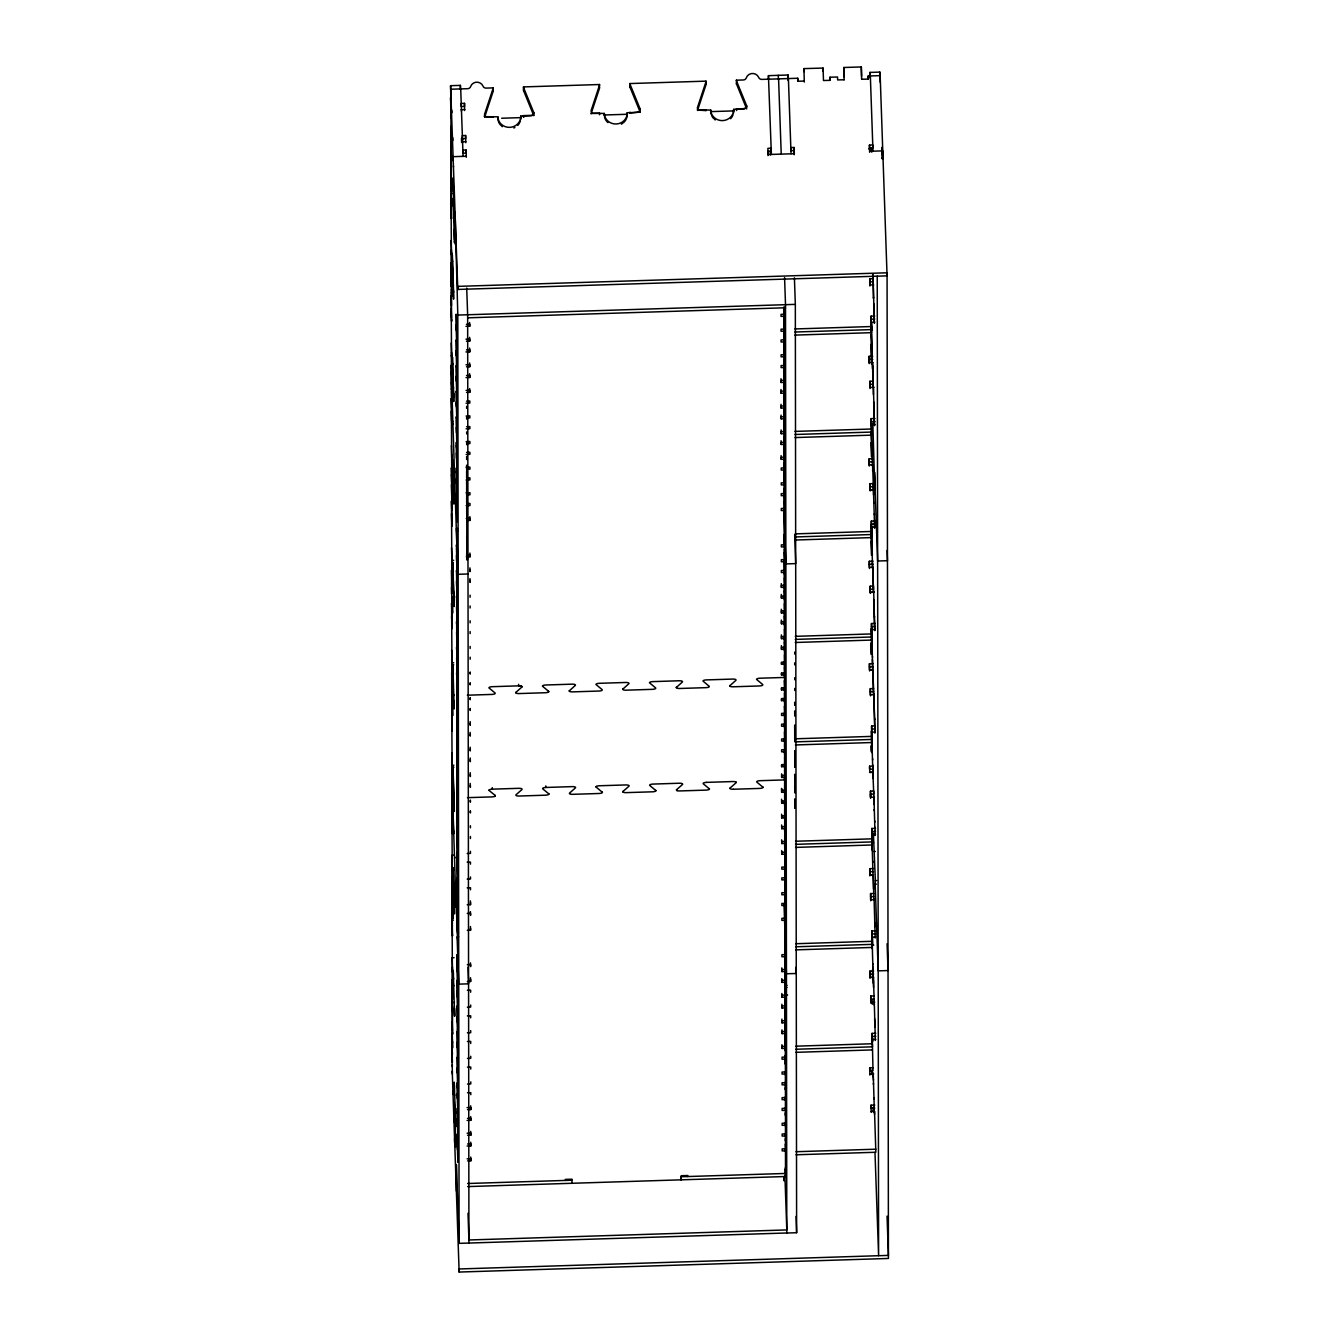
<?xml version="1.0" encoding="UTF-8"?>
<svg xmlns="http://www.w3.org/2000/svg" width="1339" height="1339" viewBox="0 0 1339 1339"><rect width="100%" height="100%" fill="white"/><g stroke="black" fill="none" stroke-linecap="round" stroke-linejoin="round"><path stroke-width="1.5" d="M453.486 832.741L453.151 814.865L456.063 907.29L455.779 890.084L457.419 936.915L458.641 936.882M874.819 489.856L874.501 472.081L877.631 561.008L887.456 560.706L887.104 550.379M873.396 833.209L875.371 880.577L876.593 880.543M452.833 421.283L456.867 546.345L456.549 528.436L457.771 528.537M461.369 109.597L461.369 109.513M453.971 1121.731L453.888 1118.517L453.954 1121.731M872.375 833.193L872.392 842.834L872.024 832.64M873.764 945.133L872.509 945.217L872.526 937.551M591.068 113.832L599.42 88.491A3.281 3.113 -0.1 0 0 599.537 87.587M640.226 112.275L630.117 87.52A3.281 3.113 -0.1 0 1 629.949 86.633L629.949 83.554L705.971 81.143A3.297 3.13 -0.1 0 1 705.871 82.047L697.519 107.388A3.281 3.113 -0.1 0 0 699.092 109.949M515.699 692.581L521.842 687.074A3.281 1.021 -2 0 0 518.695 685.853L492.2 686.689A3.281 1.021 -2 0 0 488.919 687.878L495.079 692.999A3.281 1.021 -2 0 1 491.932 694.422L467.361 695.209M569.226 690.891L575.352 685.384A3.281 1.021 -2 0 0 572.222 684.162L545.709 684.999A3.281 1.021 -2 0 0 542.446 686.187L548.605 691.309A3.264 1.021 -2 0 1 548.689 691.778M622.735 689.2L628.878 683.693A3.281 1.021 -2 0 0 625.748 682.472L599.236 683.308A3.281 1.021 -2 0 0 595.972 684.497L602.132 689.618A3.281 1.021 -2 0 1 598.985 691.041L572.489 691.878A3.281 1.021 -2 0 1 569.36 690.656M676.262 687.51L682.405 681.986A3.281 1.021 -2 0 0 679.275 680.764L652.763 681.618A3.281 1.021 -2 0 0 649.499 682.806L655.658 687.928A3.281 1.021 -2 0 1 652.511 689.334L626.016 690.188A3.281 1.021 -2 0 1 622.886 688.949M729.788 685.802L735.931 680.296A3.281 1.021 -2 0 0 732.801 679.074L706.289 679.911A3.281 1.021 -2 0 0 703.025 681.116L709.185 686.238A3.281 1.021 -2 0 1 706.038 687.643L679.543 688.48A3.281 1.021 -2 0 1 676.396 687.258M655.926 790.613L649.766 785.491A3.264 1.021 -2 0 1 652.896 784.085L679.409 783.231A3.264 1.021 -2 0 1 682.555 784.453L676.546 789.725L677.049 790.613M623.154 792.119A3.264 1.021 -2 0 1 623.02 791.416L629.029 786.144A3.264 1.021 -2 0 0 625.899 784.939L599.387 785.759A3.264 1.021 -2 0 0 596.257 787.181L602.399 792.303M730.073 788.035L736.082 782.763A3.264 1.021 -2 0 0 735.948 782.06M844.089 79.855L843.788 67.502L861.312 66.95L861.613 76.172M450.908 102.551L451.009 105.664L450.574 85.696L460.398 85.378L460.549 89.529M768.452 79.319L768.435 75.67L788.085 75.001L788.219 78.75M870.032 77.896L870.032 72.406L879.857 72.105L880.292 82.499M492.97 91.085L493.07 87.889L486.174 88.106A3.281 3.113 -0.1 0 1 483.011 86.131A6.561 6.226 -0.1 0 0 470.642 86.516A3.281 3.113 -0.1 0 1 467.629 88.692L450.892 89.228L450.892 92.977M533.776 115.639L523.666 90.885A3.281 3.113 -0.1 0 1 523.499 89.998L523.499 86.918L599.521 84.524L599.42 87.721M746.677 108.911L736.567 84.139L736.4 80.189L743.312 79.972A3.281 3.113 -0.1 0 0 746.325 77.796A6.561 6.226 -0.1 0 1 758.677 77.411A3.281 3.113 -0.1 0 0 761.841 79.386L768.753 79.185M768.753 79.202L797.709 78.248L797.81 81.244L804.354 81.06M803.969 71.67L803.952 68.607L823.083 68.071L823.468 80.524L830.029 80.34L829.929 77.227L837.528 76.993L837.628 79.938L844.173 79.754M861.713 79.286L868.258 79.085L868.157 76.022L880.175 75.637L887.071 275.867L457.771 289.442L450.574 85.696M464.499 103.337L461.219 103.438L461.235 106.517L464.499 106.4L464.499 103.337L464.65 110.551M464.717 109.564L461.436 109.664L461.436 111.204M493.12 116.577A3.314 3.147 -0.1 0 1 493.07 117.246L486.208 116.794A3.281 3.113 -0.1 0 1 484.3 116.275M523.549 117.146L523.532 115.606L533.809 115.288M591.353 113.464L599.571 113.212L599.571 114.752M629.983 113.012L640.26 111.924L640.226 109.195L630.117 84.441A3.281 3.113 -0.1 0 1 629.949 83.554M697.803 110.099L706.021 110.601M736.601 110.534L736.433 108.877L743.346 108.66A3.281 3.113 -0.1 0 0 746.359 106.484M493.07 87.889A3.281 3.113 -0.1 0 1 492.97 88.776L484.618 114.116A3.281 3.113 -0.1 0 0 486.191 116.677L497.84 116.828A11.482 10.896 -0.1 0 0 509.69 127.356A11.482 10.896 -0.1 0 0 520.771 116.091L530.612 115.79A3.281 3.113 -0.1 0 0 533.776 112.576L523.666 87.805A3.281 3.113 -0.1 0 1 523.499 86.918M599.521 84.524A3.281 3.113 -0.1 0 1 599.42 85.411L591.068 110.752A3.281 3.113 -0.1 0 0 592.641 113.313L604.291 113.447A11.482 10.896 -0.1 0 0 616.141 123.991A11.482 10.896 -0.1 0 0 627.221 112.727L637.046 112.409A3.281 3.113 -0.1 0 0 640.226 109.195M699.092 109.949L710.724 110.083A11.482 10.896 -0.1 0 0 722.575 120.61A11.482 10.896 -0.1 0 0 733.672 109.363L743.496 109.045A3.281 3.113 -0.1 0 0 746.677 105.831L736.567 81.076A3.297 3.13 -0.1 0 1 736.4 80.189M501.656 118.234L520.771 117.631L520.771 116.091M604.291 113.447L604.291 114.987L627.221 114.267L627.221 112.727M710.591 111.622L733.672 110.903L733.672 109.363M465.771 142.721L465.621 135.507L462.34 135.607L462.424 140.344L462.357 138.67M461.888 138.687L465.637 138.57L465.621 135.507M462.558 141.834L465.838 141.733M466.139 150.035L462.859 150.135L462.859 153.198L466.139 153.098L466.139 150.035L466.29 157.249M466.357 156.261L453.235 156.663L453.252 160.764M794.111 147.474L790.83 147.591L790.83 150.654L794.111 150.554L794.111 147.474L794.328 153.7L768.117 154.537L767.9 148.311L771.164 148.211L771.18 151.274L767.9 151.391L768.034 155.542M869.48 145.047L872.76 144.947L872.76 148.026L869.48 148.127L869.48 145.047L869.63 152.278M868.643 148.847L872.392 148.729M869.697 151.274L882.803 150.872L882.953 159.107M873.714 284.906L869.764 284.939L869.747 278.797L873.028 278.696L873.045 284.839L872.677 274.462M869.764 281.876L873.028 281.776L872.877 274.545M786.796 1232.985L459.11 1243.362L457.804 315.067L795.333 304.371L794.412 277.792M467.646 317.828L785.524 307.769M466.441 324.289L469.721 324.189L469.721 326.231L465.972 326.348M784.303 308.054L784.303 314.23L781.039 314.33L781.039 316.372L784.788 316.255M872.091 356.174L871.053 316.155L874.802 316.037M871.053 319.234L874.802 319.1M871.07 322.297L874.802 322.18M465.989 339.152L469.738 339.035L469.738 341.094L466.457 341.194M784.805 329.059L781.055 329.193L781.055 331.235L784.336 331.135L784.353 339.838L781.072 339.939L781.072 341.997L784.821 341.88M794.847 328.959L871.421 326.532L871.421 332.675L794.847 335.101M794.847 332.022L871.421 329.612M466.474 349.897L469.755 349.797L469.755 351.839L466.005 351.956M466.022 364.777L469.771 364.66L469.771 366.702L466.491 366.802M784.838 354.684L781.089 354.802L781.089 356.844L784.369 356.743L784.386 365.463L781.106 365.564L781.106 367.606L784.855 367.489M872.777 362.384L869.028 362.501L869.028 356.358L872.777 356.241M872.777 359.304L869.028 359.438L869.178 363.589M466.508 375.523L469.788 375.405L469.788 377.464L466.039 377.581M466.056 390.385L469.805 390.268L469.805 392.31L466.524 392.427M784.872 380.293L781.122 380.41L781.122 382.469L784.403 382.368L784.085 373.029L784.085 381.732M873.865 387.373L869.898 387.406L869.898 381.264L873.179 381.163L872.526 362.484L872.526 368.627M873.179 384.226L869.898 384.326L870.049 388.477M466.541 401.131L469.822 401.031L469.822 403.072L466.072 403.19M781.005 389.482L781.139 393.231L784.888 393.114M466.089 416.011L469.838 415.877L469.838 417.935L466.575 418.036M784.905 405.918L781.156 406.035L781.156 408.077L784.436 407.977L784.118 398.637L784.018 408.328M466.575 426.739L469.855 426.639L469.855 428.698L466.123 428.815M781.055 415.107L781.173 418.839L784.922 418.722M874.953 424.647L871.204 424.764L871.204 418.622L874.936 418.504M874.953 421.567L871.204 421.685L872.459 465.888M466.139 441.619L469.872 441.502L469.889 443.544L466.608 443.644M784.939 431.526L781.189 431.643L781.206 433.702L784.47 433.585L784.487 442.305L781.206 442.406L781.206 444.448L784.955 444.33M794.981 431.409L871.555 428.999L871.204 418.622M794.981 434.489L871.572 432.062M794.998 437.568L871.572 435.142L871.555 428.999M466.608 452.364L469.889 452.264L469.889 454.306L466.156 454.423M466.173 467.227L469.905 467.11L469.922 469.169L466.642 469.269M784.972 457.151L781.24 457.269L781.24 459.31L784.503 459.21L784.52 467.914L781.24 468.014L781.256 470.073L784.989 469.956M872.928 464.851L869.178 464.968L869.162 458.825L872.911 458.691M872.911 461.771L869.178 461.888L869.312 466.039M466.19 480.048L469.939 479.914L469.922 477.872L466.658 477.973L466.642 471.01M466.206 492.852L469.956 492.735L469.956 494.777L466.675 494.878M785.005 482.76L781.273 482.877L781.273 484.919L784.554 484.818L784.554 493.539L781.29 493.639L781.29 495.681L785.022 495.564M870.032 483.714L873.313 483.613L873.329 489.773L870.049 489.873L870.032 483.714L870.25 489.94L873.999 489.823M873.313 486.693L870.049 486.793L870.183 490.944M466.223 505.657L469.972 505.539L469.972 503.481L466.692 503.598L466.658 482.073M466.24 518.461L469.989 518.344L469.989 520.402L466.708 520.503M785.056 508.368L781.307 508.485L781.307 510.544L784.587 510.444L784.637 544.755L781.357 544.873L781.357 546.915L785.106 546.797M456.566 528.52L456.649 530.629L457.871 530.629M875.103 527.097L871.354 527.231L871.338 521.072L875.087 520.955M875.087 524.034L871.338 524.152L872.593 568.355L872.375 562.129M795.132 533.876L871.706 531.449L871.338 521.072M795.132 536.956L871.706 534.529M795.132 540.019L871.706 537.592L871.706 531.449M466.29 556.89L470.039 556.773L470.039 554.714L466.759 554.815L466.809 519.515M453.603 560.305L451.963 560.355L451.963 562.413L451.528 547.902M785.123 559.602L781.373 559.719L781.373 561.777L784.654 561.677L784.671 570.381L781.39 570.481L781.39 572.54L785.139 572.406M467.997 573.979L458.172 574.297L456.649 530.629M873.061 567.301L869.312 567.435L869.312 561.275L873.061 561.158M869.312 564.355L873.061 564.238M785.156 585.227L781.407 585.344L781.407 587.386L784.687 587.285L784.704 595.989L781.424 596.089L781.424 598.148L785.173 598.031M870.183 586.181L873.463 586.08L873.463 592.223L870.183 592.323L870.183 586.181L870.333 593.411M870.183 589.26L873.463 589.16L872.81 567.401L873.463 592.223M870.4 592.407L874.149 592.29M785.19 610.835L781.44 610.952L781.44 613.011L784.721 612.894L784.738 621.614L781.457 621.714L781.457 623.756L785.206 623.639M875.237 629.564L871.488 629.681L871.488 623.539L875.237 623.422M871.488 626.619L875.237 626.485M785.223 636.443L781.474 636.577L781.491 638.619L784.754 638.519L784.771 647.222L781.491 647.323L781.491 649.382L785.24 649.264M795.266 636.343L871.84 633.916L871.856 640.059L795.282 642.486M795.266 639.406L871.856 636.979M453.737 662.772L452.097 662.822L452.097 664.864L453.737 664.813M785.257 662.069L781.524 662.186L781.524 664.228L784.788 664.127L784.805 672.848L781.524 672.948L781.541 674.99L785.273 674.873M873.212 669.768L869.463 669.885L869.446 663.742L873.195 663.625M869.463 666.822L873.195 666.688M869.664 669.969L872.944 669.868L873.614 694.69L872.944 672.931M784.403 677.45L759.816 678.22A3.281 1.021 -2 0 0 756.552 679.409L762.711 684.53A3.281 1.021 -2 0 1 759.564 685.953L733.069 686.79A3.281 1.021 -2 0 1 729.922 685.568M785.29 687.677L781.541 687.794L781.541 689.853L784.821 689.752L784.503 680.413L784.403 690.104M874.283 694.757L870.333 694.79L870.317 688.648L873.597 688.547M453.787 702.038L452.164 702.105L452.164 704.147L453.804 704.096M870.333 691.711L873.597 691.61M781.507 699.058L781.558 700.615L785.307 700.498M785.323 713.302L781.574 713.419L781.574 715.461L784.855 715.361L784.537 706.021L784.436 715.712M785.34 726.106L781.591 726.223L781.591 724.181L784.872 724.064L784.855 715.361M875.388 732.031L871.639 732.148L871.622 726.006L875.371 725.872M871.639 729.069L875.371 728.952M785.357 738.91L781.608 739.028L781.625 741.086L784.888 740.969L784.57 731.646L784.47 741.337M795.416 738.793L871.99 736.383L871.99 742.526L795.416 744.953M795.416 741.873L871.99 739.446L871.622 726.006M785.374 751.715L781.625 751.832L781.625 749.79L784.905 749.689L784.888 740.969M453.888 767.28L452.247 767.331L452.247 765.289L453.888 765.222M785.39 764.536L781.641 764.653L781.658 766.695L784.922 766.594L784.939 775.298L781.658 775.398L781.675 777.457L785.407 777.34M873.346 769.155L869.597 769.272L869.597 766.209L873.346 766.075M869.597 772.352L873.346 772.235M489.12 790.094A3.281 1.021 -2 0 1 492.35 789.156L518.829 788.32A3.264 1.021 -2 0 1 521.959 789.541L515.967 794.814A3.281 1.021 -2 0 0 519.114 796.036L545.609 795.182A3.281 1.021 -2 0 0 548.739 793.776L548.873 793.994M548.739 793.776L542.73 788.872A3.264 1.021 -2 0 1 545.827 787.466L572.356 786.612A3.264 1.021 -2 0 1 575.485 787.834L569.493 793.123A3.281 1.021 -2 0 0 572.64 794.328L599.136 793.491A3.281 1.021 -2 0 0 602.265 792.069M706.44 782.378L732.935 781.541A3.281 1.021 -2 0 1 736.149 782.277M784.554 779.901L759.966 780.687A3.264 1.021 -2 0 0 756.836 782.11L762.979 787.232A3.281 1.021 -2 0 1 759.715 788.42L733.203 789.257M467.495 797.659L492.083 796.889A3.281 1.021 -2 0 0 495.212 795.466L495.346 795.701M785.457 802.948L781.708 803.065L781.708 801.023L784.989 800.923L784.972 792.203L781.691 792.303L781.691 790.261L785.441 790.144M874.434 797.207L870.467 797.257L870.467 791.098L873.748 790.998L873.748 797.157M785.474 815.752L781.725 815.869L781.725 817.928L785.005 817.828L785.022 826.531L781.742 826.632L781.742 828.69L785.491 828.573M453.971 833.544L452.331 833.594L452.331 831.536L453.971 831.486M875.522 834.482L871.773 834.615L871.773 828.456L875.522 828.339M875.522 831.419L871.773 831.536L873.028 875.739M785.508 841.377L781.758 841.495L781.775 843.537L785.039 843.436L785.056 852.14L781.775 852.257L781.775 854.299L785.524 854.182M795.55 841.26L872.124 838.833L871.773 828.456M467.177 853.495L470.458 853.395L470.441 851.336M453.921 855.236L451.946 855.286L452.381 869.798L454.021 869.747M795.55 844.34L872.141 841.913M872.392 842.7L873.614 842.666M454.674 857.546L455.913 857.512M795.567 847.403L872.141 844.976L872.124 838.833M467.194 862.199L470.458 862.098L470.458 864.157M874.066 851.504L875.304 851.47M454.021 867.689L452.381 867.739L452.381 869.798M785.541 866.986L781.809 867.103L781.809 869.162L785.089 869.061L785.089 877.765L781.809 877.865L781.825 879.907L785.558 879.79M467.211 879.12L470.491 879.003L470.491 876.961M873.497 874.685L869.747 874.819L869.731 868.66L873.48 868.542M869.747 871.739L873.48 871.622M467.227 887.824L470.491 887.724L470.508 889.766M869.948 874.886L873.229 874.785L873.898 899.607M454.055 894.67L452.431 894.72L452.431 896.779L454.072 896.728M875.371 880.577L875.17 884.175L876.409 884.142M785.575 892.611L781.842 892.728L781.842 894.77L785.123 894.67L785.123 903.373L781.859 903.474L781.859 905.532L785.608 905.415M467.244 904.729L470.525 904.628L470.525 902.57M874.568 899.674L870.618 899.708L870.601 893.565L873.882 893.464M870.618 896.645L873.882 896.544M467.261 913.432L470.541 913.332L470.541 915.391L470.407 911.641M785.625 918.219L781.876 918.336L781.876 920.395L785.156 920.278L785.206 954.607L781.926 954.707L781.926 956.766L785.675 956.649M467.278 930.337L470.558 930.237L470.558 928.195M457.302 932.781L458.524 932.731M875.673 936.949L871.923 937.066L871.907 930.923L875.656 930.806M871.923 934.003L875.656 933.869M795.701 943.727L872.275 941.3L872.275 947.443L795.701 949.87M454.055 957.686L452.097 957.753L452.532 972.248L452.532 970.206M795.701 946.79L872.275 944.363M467.328 964.666L470.608 964.565L470.608 966.607L470.474 962.875M785.692 969.453L781.943 969.57L781.943 971.612L785.223 971.511L785.24 980.232L781.959 980.332L781.959 982.374L785.708 982.257M467.344 981.571L470.625 981.47L470.625 979.428M873.631 977.152L869.881 977.269L869.881 971.126L873.631 971.009M869.881 974.206L873.631 974.072M467.361 990.291L470.642 990.174L470.642 992.232M786.981 985.37L785.34 985.42L785.34 987.479L786.981 987.429M787.6 995.011L781.976 995.178L781.976 997.237L785.257 997.137L785.273 1005.84L781.993 1005.94L781.993 1007.999L785.742 1007.865M467.395 1007.196L470.659 1007.079L470.659 1005.037M874.718 1002.141L870.752 1002.175L870.752 996.032L874.032 995.931L873.379 977.252L873.379 983.395M870.752 999.095L874.032 998.994M467.395 1015.899L470.675 1015.799L470.675 1017.841M785.759 1020.686L782.009 1020.803L782.009 1022.845L785.29 1022.745L785.307 1031.448L782.026 1031.566L782.026 1033.608L785.775 1033.49M467.428 1032.804L470.692 1032.704L470.692 1030.645M467.428 1041.508L470.709 1041.407L470.709 1043.466M875.806 1039.415L872.057 1039.533L872.057 1033.39L875.806 1033.256M872.057 1036.453L875.806 1036.336M785.792 1046.295L782.043 1046.412L782.06 1048.47L785.323 1048.353L785.005 1039.014L784.905 1048.755M795.835 1046.177L872.409 1043.751L872.995 1070.815L869.731 1070.915L869.714 1067.836L872.995 1067.735M467.462 1058.413L470.742 1058.312L470.725 1056.27M795.835 1049.257L872.425 1046.83L872.057 1033.39M795.851 1052.337L872.425 1049.91M467.478 1067.133L470.742 1067.032L470.742 1069.074M785.809 1059.099L782.076 1059.216L782.06 1057.174L785.34 1057.074L785.323 1048.353M785.826 1071.92L782.093 1072.037L782.093 1074.079L785.374 1073.978L785.374 1082.682L782.093 1082.782L782.11 1084.841L785.842 1084.724M467.495 1084.038L470.776 1083.937L470.776 1081.879M869.932 1074.062L873.681 1073.945M467.512 1092.741L470.776 1092.641L470.792 1094.683M467.06 1107.621L470.809 1107.504L470.809 1109.546L467.529 1109.646M785.859 1097.528L782.127 1097.645L782.127 1099.687L785.407 1099.587L785.407 1108.307L782.143 1108.407L782.143 1110.449L785.893 1110.332M874.769 1108.156L871.019 1108.274L871.019 1105.194L874.769 1105.077M467.545 1118.366L470.826 1118.249L470.826 1120.308L467.077 1120.425M871.237 1111.42L874.518 1111.32L875.84 1152.26L795.969 1154.787M467.093 1133.229L470.843 1133.112L470.843 1135.154L467.562 1135.271M785.909 1123.136L782.16 1123.254L782.16 1125.312L785.441 1125.212L785.457 1133.915L782.177 1134.016L782.177 1136.075L785.926 1135.957M467.579 1143.975L470.859 1143.874L470.859 1145.916L467.11 1146.033M467.127 1158.854L470.876 1158.72L470.876 1160.779L467.596 1160.88M785.943 1148.762L782.194 1148.879L782.194 1150.921L785.474 1150.82L785.508 1176.529L467.629 1186.588M795.969 1151.724L875.84 1149.197M467.629 1183.509L571.954 1180.211M795.333 304.371L796.621 1232.717L786.796 1233.035L785.508 304.689M452.364 1074.263L452.247 1071.15L459.143 1272.05L888.426 1258.459L887.071 272.788L457.771 286.379L457.771 289.442M709.452 788.922L703.293 783.8A3.264 1.021 -2 0 1 706.423 782.378M495.229 795.466L489.204 790.579A3.264 1.021 -2 0 1 489.338 789.859M457.419 936.915L457.185 939.292M453.469 832.657L451.862 786.981M874.802 489.907L872.827 423.358M872.509 945.217L872.241 937.099M453.436 832.055L453.402 831.067M871.036 334.733L871.722 364.392M871.019 433.167L871.856 455.444M871.003 531.6L871.923 554.982M871.94 654.202L871.07 628.979M871.923 752.635L871.22 731.429M881.765 148.428L882.116 158.805L881.983 157.717M870.35 75.955L872.978 151.173M870.032 72.406L870.166 76.557M872.074 151.859L871.923 147.708L871.923 151.123M873.697 303.518L874.35 323.218L873.246 283.901L873.48 298.312L873.48 297.291M869.747 278.797L869.898 286.027M871.053 316.155L872.308 363.421L872.091 357.195M872.526 365.547L873.179 387.306L873.179 381.163M873.681 401.867L874.484 425.685L873.379 386.352L873.396 394.603M869.028 356.358L869.245 362.584M869.898 381.264L870.116 387.49M887.088 943.71L888.025 970.541L878.2 970.859L875.17 884.175M869.162 458.825L869.379 465.051M873.681 591.286L874.769 630.602L873.681 599.47M871.17 526.696L872.158 555.032M869.312 561.275L869.463 568.506M871.488 623.539L872.743 670.806L872.526 664.579M871.321 629.163L872.174 653.449M872.375 659.508L872.526 663.558M869.446 663.742L869.597 670.973M870.317 688.648L870.467 695.862M871.672 731.546L872.66 766.025M872.66 767.046L873.748 794.077L870.467 794.178L870.618 798.329M874.836 828.272L873.965 796.203L873.965 804.404M871.287 745.639L871.287 751.129M887.054 1216.13L888.426 1255.396L459.143 1268.97L459.143 1272.05M869.597 766.209L869.814 772.436L873.095 772.318L873.095 778.478M870.467 791.098L870.685 797.324M874.099 898.703L875.204 937.986M871.89 842.181L872.174 850.265M873.53 889.23L873.229 874.785M874.685 922.437L874.836 926.588M869.731 868.66L869.881 875.89M870.601 893.565L870.752 900.796M871.907 930.923L873.162 978.19L872.944 971.963M871.89 940.597L872.174 948.681M872.81 966.892L872.944 970.942M873.379 980.315L873.53 987.546M874.618 1018.678L874.836 1024.904M869.881 971.126L870.032 978.34M870.752 996.032L870.902 1003.246M871.957 1037.842L872.024 1042.897M872.141 1070.731L872.275 1074.782M873.413 1107.253L873.547 1111.32M874.986 1152.41L878.602 1255.697L877.229 276.169M872.007 1069.744L872.158 1074.163M873.329 1107.604L873.48 1112.358M869.714 1067.836L869.865 1075.066M871.019 1105.194L871.17 1112.424M794.111 150.554L794.261 154.705M788.403 78.532L791.031 153.767M778.578 78.85L781.223 154.119M794.68 534.713L795.701 563.602L785.859 563.92L783.985 510.259M778.26 75.319L778.411 79.101M784.57 277.608L785.508 304.689M784.051 306.748L784.303 314.23M784.001 307.719L784.42 321.444L784.42 319.385M783.951 318.582L784.436 332.189L784.42 330.147M784.353 339.838L784.001 321.795M783.968 331.386L784.453 347.052L784.453 345.01M783.985 344.19L784.47 357.814L784.47 355.756M783.951 367.857L784.503 383.423L784.503 381.381M783.968 380.661L784.52 398.286L784.52 396.227M783.985 391.423L784.537 409.048L784.537 406.989M794.663 702.239L794.78 705.352L794.78 703.31M784.018 406.286L784.554 423.894L784.554 421.852M794.68 710.959L794.797 716.114M784.018 417.048L784.135 420.161L784.118 411.441M784.035 419.09L784.57 434.656L784.453 420.781M794.68 725.035L794.814 730.977L794.814 728.918M784.051 431.894L784.587 449.519L784.587 447.46M794.713 736.567L794.83 741.722L794.83 739.68M784.068 442.657L784.169 445.77L784.152 437.066M784.068 444.699L784.604 460.265L784.487 446.406M794.713 750.643L794.847 756.585L794.847 754.543M784.085 457.52L784.621 475.127L784.621 473.085M794.747 762.176L794.864 767.347L794.864 765.289M781.005 378.736L781.122 382.469M784.102 468.265L784.202 471.378L784.185 462.675M784.102 470.324L784.637 485.89L784.52 472.014M794.68 774.31L794.881 782.194L794.881 780.152M784.118 483.128L784.671 500.736L784.654 498.694M794.68 786.11L794.897 792.956L794.897 790.914M781.039 404.345L781.156 408.077M784.135 493.89L784.236 497.003L784.236 488.3M784.135 495.932L784.671 511.498L784.554 497.623M794.697 798.914L794.914 807.819L794.914 805.76M781.072 429.953L781.206 433.702M768.435 75.67L771.381 154.437M781.089 440.715L781.206 444.448M784.185 534.361L784.637 557.576M770.293 150.822L770.444 154.939M781.106 455.578L781.24 459.31M784.269 549.107L784.754 562.731L784.754 560.69M784.219 559.97L784.671 583.185M784.236 570.732L784.788 588.34L784.788 586.298M784.369 586.649L784.704 595.989M784.252 585.595L784.805 603.203L784.805 601.161M784.269 596.357L784.821 613.965L784.821 611.906M784.403 612.274L784.738 621.614M784.303 611.203L784.838 628.828L784.838 626.769M784.303 621.966L784.855 639.573L784.855 637.531M784.453 637.883L784.771 647.222M796.052 967.26L796.27 973.486L786.428 973.771L783.985 903.591M784.336 636.828L784.872 654.436L784.872 652.394M784.353 647.574L784.888 665.198L784.888 663.14M784.487 663.508L784.805 672.848M784.369 662.437L784.905 680.045L784.905 678.003M781.29 583.653L781.407 587.386M784.386 673.199L784.922 690.807L784.922 688.765M781.29 594.416L781.424 598.148M784.403 688.045L784.955 705.67L784.939 703.611M781.323 609.262L781.44 613.011M784.42 698.807L784.972 716.432L784.955 714.373M781.34 620.024L781.457 623.756M784.436 713.67L784.989 731.278L784.989 729.236M781.357 634.887L781.491 638.619M784.453 724.432L785.005 742.04L784.989 739.998M781.373 645.649L781.491 649.382M784.47 739.279L785.022 756.903L785.022 754.845M781.457 662.671L781.524 664.228M784.487 750.041L784.604 753.154L784.587 744.451M781.474 673.433L781.541 674.99M784.487 752.083L785.039 767.649L784.905 753.79M784.503 764.904L785.056 782.512L785.056 780.47M781.491 688.296L781.541 689.853M784.52 775.649L784.637 778.762L784.621 770.059M784.52 777.708L785.072 793.274L784.955 779.398M784.537 790.512L785.089 808.12L785.089 806.078M784.554 801.274L784.671 804.388L784.654 795.684M784.57 803.316L785.106 818.882L784.989 805.007M784.587 816.137L785.123 833.745L785.123 831.686M784.604 826.883L784.704 829.996L784.687 821.292M784.604 828.941L785.139 844.507L785.022 830.632M784.621 841.746L785.072 864.961M781.591 765.138L781.658 766.695M784.637 852.508L785.173 870.116L785.173 868.074M781.608 773.842L781.658 775.398M781.608 775.9L781.675 777.457M784.654 867.354L785.106 890.569M781.641 788.704L781.691 790.261M781.558 788.42L781.691 792.303M784.671 878.116L785.206 895.724L785.206 893.682M781.574 799.182L781.708 803.065M784.687 892.979L785.139 916.177M796.052 1216.364L796.621 1232.717M781.608 814.196L781.725 817.928M784.704 903.741L785.257 921.349L785.24 919.29M781.625 824.941L781.742 828.69M781.641 839.804L781.775 843.537M781.658 850.566L781.775 854.299M784.872 945.267L785.206 954.607M784.754 944.246L785.307 961.854L785.307 959.812M784.771 955.008L785.323 972.616L785.323 970.574M784.905 970.892L785.24 980.232M784.788 969.871L785.34 987.479M784.805 980.617L785.357 998.241L785.357 996.183M784.939 996.501L785.273 1005.84M784.905 997.421L785.374 1013.087L785.374 1011.045M784.838 1006.242L785.39 1023.85L785.39 1021.808M784.872 1021.088L785.407 1038.713L785.407 1036.654M784.888 1031.85L784.989 1034.963L784.972 1026.26M784.955 1035.85L785.424 1049.458L785.424 1047.416M784.905 1046.713L785.039 1050.596M785.24 1056.438L785.441 1064.321L785.441 1062.279M781.809 967.879L781.943 971.612M784.922 1057.475L785.022 1060.588L785.022 1055.35M781.825 978.642L781.959 982.374M785.273 1082.046L785.491 1089.946L785.474 1087.887M781.859 993.505L781.976 997.237M781.859 1004.25L781.993 1007.999M785.357 1096.808L785.508 1100.691L785.374 1086.833M785.307 1107.671L785.524 1115.554L785.524 1113.512M781.892 1019.113L782.009 1022.845M785.407 1122.417L785.541 1126.317L785.407 1112.441M781.909 1029.875L782.026 1033.608M785.357 1133.279L785.558 1141.163L785.558 1139.121M781.926 1044.721L782.06 1048.47M785.307 1144.142L785.575 1151.925L785.441 1138.05M785.307 1167.842L785.508 1173.449L681.183 1176.747L681.183 1179.826L681.183 1175.726L687.744 1175.525L687.744 1176.546M785.357 1169.298L785.508 1176.529M784.905 1175.742L786.796 1229.922L468.935 1239.981L467.997 1213.301M783.968 1176.83L784.118 1180.831L784.102 1176.73M545.81 785.909L545.86 787.466M518.628 684.296L518.678 685.853A3.281 1.021 -2 0 1 521.825 687.074M492.283 787.6L492.334 789.156M469.587 322.498L469.721 326.231M460.716 88.91L463.076 156.362M469.604 337.344L469.738 341.094M469.621 348.107L469.755 351.839M469.638 362.969L469.771 366.702M461.486 138.352L461.62 142.503M466.708 288.069L467.646 314.749L468.935 1243.044M469.654 373.732L469.788 377.464M469.671 388.578L469.805 392.31M469.855 516.653L469.989 520.402M466.625 456.465L466.725 459.578L466.725 457.52M466.642 465.169L466.742 470.324L466.608 466.441M469.905 553.04L470.039 556.773M469.922 567.887L470.056 571.619L470.056 569.577M466.625 479.245L466.759 485.187M469.939 578.649L470.073 582.381L470.073 580.339M466.642 492.049L466.775 495.949M466.658 504.87L466.809 510.795M466.809 521.557L466.692 507.682M466.692 536.554L467.495 559.434M466.658 554.145L466.876 559.987M451.025 118.117L450.59 97.647L451.025 110.099L451.025 108.041M454.373 216.483L453 178.087L454.49 222.676L454.373 217.504M457.804 315.067L455.059 211.629M450.942 126.452L451.26 135.791M470.14 672.529L470.207 674.086L470.207 672.044M450.942 130.72L451.276 141.08L451.26 134.77M470.156 683.292L470.223 684.848L470.207 682.79M450.958 142.336L451.394 156.83L451.394 154.788M470.173 698.138L470.223 699.694L470.223 697.652M470.19 708.9L470.24 710.457L470.24 708.415M450.992 167.09L451.427 179.543L451.427 177.501M451.009 177.334L451.444 191.845M456.197 324.959L456.733 342.566L456.733 340.508M470.14 721.587L470.257 725.32L470.257 723.261M450.925 115.003L451.343 193.435M470.14 732.333L470.274 736.082L470.274 734.023M451.963 193.619A3.281 1.021 -2 0 0 451.025 193.619L451.36 202.959M456.231 350.567L456.331 353.68M456.666 363.02L456.766 368.175L456.231 352.609M470.173 747.195L470.29 750.928L470.29 748.886M451.042 206.373L451.477 218.826L451.477 216.767M470.19 757.958L470.307 761.69L470.307 759.648M453.57 291.969L452.297 254.628L452.314 262.829M452.297 258.728L453.586 299.149L453.57 290.948M456.264 376.175L456.365 379.288M456.699 388.628L456.8 393.8L456.264 378.234M470.207 772.653L470.34 776.553L470.324 774.494M470.207 783.415L470.357 787.299L470.34 785.257M451.092 240.518L451.528 255.029L451.528 252.971M451.025 193.619L451.444 262.611M456.298 401.8L456.398 404.914M456.733 414.253L456.85 419.408L456.298 403.842M470.324 800.605L470.374 802.161L470.374 800.119M470.34 811.367L470.391 812.924L470.391 810.865M451.829 262.795A3.297 1.021 -2 0 0 451.126 262.795L451.578 282.01L451.561 279.951M451.159 279.801L451.494 295.902M456.331 427.409L456.884 445.033L456.884 442.975M451.879 296.07A3.297 1.021 -2 0 0 451.176 296.07L451.494 305.409M456.465 447.427L456.348 442.272L456.9 459.88L456.783 456.766M451.193 308.824L451.628 321.276L451.628 319.234M456.365 453.034L456.917 470.642L456.917 468.6M453.72 397.499L452.448 357.095L452.448 365.279M456.499 473.052L456.381 467.88L456.934 485.505L456.833 482.391M452.448 364.258L453.72 401.6L453.703 393.398M456.398 478.642L456.95 496.25L456.95 494.208M451.243 342.985L451.678 357.48L451.678 355.438M456.532 498.66L456.432 493.505L456.967 511.113L456.867 508M470.391 900.896L470.525 904.628M451.176 296.07L451.578 365.078M456.432 504.251L456.984 521.875L456.984 519.817M451.979 365.246A3.297 1.021 -2 0 0 451.276 365.246L451.594 374.585M451.611 379.305L451.712 384.46M451.276 372.008L452.833 421.266M470.424 926.504L470.558 930.237M451.293 382.268L451.728 396.762L451.728 394.72M451.276 365.246L451.628 398.369M452.03 398.537A3.297 1.021 -2 0 0 451.31 398.537L451.645 407.876M451.327 411.291L451.762 423.743L451.762 421.701M456.515 555.484L457.051 573.109L457.051 571.05M453.854 499.966L452.582 459.545L452.599 467.746M452.599 466.725L453.871 504.067L453.854 495.865M456.549 581.109L457.084 598.717L457.084 596.675M470.491 977.738L470.625 981.47M451.377 445.452L451.812 459.947L451.812 457.905M451.728 467.545L451.31 398.537M456.582 606.718L457.135 624.342L457.118 622.284M451.745 477.052L451.41 467.713L451.779 500.819M451.427 474.475L451.862 486.927L451.862 484.885M451.444 484.718L451.879 499.229L451.879 497.171M456.616 632.343L457.168 649.951L457.168 647.909M467.997 967.193L468.566 983.83L458.741 984.132L457.202 939.894M451.779 510.343L451.461 501.004L451.862 569.996M451.795 521.038L451.913 526.21L451.477 513.758M456.649 657.951L457.202 675.559L457.202 673.517M454.005 599.353L452.733 562.012L452.733 570.213M452.733 566.112L454.005 606.534L453.988 598.332M456.683 683.559L457.118 695.527M457.118 696.012L457.235 701.184L456.683 685.618M456.716 709.185L456.833 712.298M457.151 721.637L457.269 726.792L456.733 711.227M470.675 1105.813L470.809 1109.546M470.692 1116.575L470.826 1120.308M452.615 605.814L452.867 612.81A3.297 1.021 -2 0 0 451.929 612.793L451.594 603.454A3.297 1.021 -2 0 1 452.532 603.471M456.766 734.793L456.867 737.906M457.202 747.246L457.302 752.418L456.766 736.852M470.709 1131.422L470.843 1135.154M451.578 587.185L451.913 603.286A3.297 1.021 -2 0 0 452.85 603.22M470.725 1142.184L470.859 1145.916M470.742 1157.047L470.876 1160.779M451.611 616.208L452.046 628.661L452.046 626.619M456.8 760.418L457.335 778.026L457.335 775.984M454.155 707.963L452.867 664.479L452.967 681.986A3.281 1.021 -2 0 0 452.03 681.969L451.695 672.63A3.281 1.021 -2 0 1 452.632 672.647M456.934 780.436L456.817 775.264L457.369 792.889L457.252 789.776M456.833 786.026L457.369 803.634L457.369 801.592M451.661 650.369L452.097 664.864M456.967 806.045L456.85 800.889L457.402 818.497L457.285 815.384M452.917 703.343L452.666 696.33A3.297 1.021 -2 0 1 451.728 696.414L452.063 705.753A3.297 1.021 -2 0 0 453 705.67M456.867 811.635L457.419 829.259L457.402 827.201M452.03 686.689L452.147 691.845L451.712 679.392M452.766 708.264L453 715.277A3.297 1.021 -2 0 0 452.063 715.26L451.745 705.921A3.297 1.021 -2 0 1 452.682 705.938M457.001 831.67L456.884 826.498L457.436 844.106L457.319 841.009M451.728 689.652L452.164 704.147M456.9 837.26L457.453 854.868L457.453 852.826M451.762 718.675L452.197 731.127L452.197 729.086M456.934 862.868L457.486 880.493L457.486 878.434M454.289 807.35L453.017 766.929L453.017 775.13M452.833 767.264L453.017 772.519M453.017 774.093L454.289 811.451L454.272 803.249M456.967 888.493L457.52 906.101L457.52 904.059M451.812 752.836L452.247 765.289M452.867 777.44L453.101 784.453M452.13 764.218L452.247 767.331M457.001 914.102L457.553 931.726L457.553 929.668M452.783 775.114A3.281 1.021 -2 0 0 451.846 775.097L452.164 784.436M453.051 805.793L452.816 798.797A3.297 1.021 -2 0 1 451.879 798.864L452.197 808.204A3.297 1.021 -2 0 0 453.134 808.137M451.846 781.859L452.281 794.312L452.281 792.27M452.9 810.731L453.151 817.727A3.297 1.021 -2 0 0 452.214 817.727L451.879 808.388A3.297 1.021 -2 0 1 452.816 808.388M452.231 828.423L452.331 831.536M457.084 965.335L457.62 982.943L457.62 980.901M451.896 821.142L452.331 833.594M454.423 906.737L453.151 869.396L453.168 877.597M457.118 990.944L457.653 1008.568L457.653 1006.51M453 879.907L453.252 886.903A3.281 1.021 -2 0 0 452.314 886.903L451.979 877.564A3.281 1.021 -2 0 1 452.917 877.564M451.879 808.388L452.297 877.38A3.314 1.038 -2 0 0 453.235 877.313M457.151 1016.569L457.252 1019.682M457.587 1029.022L457.704 1034.177L457.151 1018.611M453.201 908.26L452.95 901.264A3.297 1.021 -2 0 1 452.013 901.331L452.348 910.671A3.297 1.021 -2 0 0 453.285 910.604M451.996 884.326L452.431 896.779M453.051 913.198L453.235 918.437M452.013 894.569L452.448 909.064M457.185 1042.177L457.302 1045.29M457.62 1054.63L457.737 1059.802L457.185 1044.236M452.967 910.855A3.297 1.021 -2 0 0 452.03 910.838L452.348 920.178A3.297 1.021 -2 0 1 453.285 920.194M457.218 1067.802L457.335 1070.915M457.653 1080.255L457.771 1085.41L457.218 1069.844M452.046 923.592L452.482 936.045L452.482 934.003M454.574 1015.347L453.302 971.863L453.302 980.048M457.352 1087.82L457.235 1082.648L457.787 1100.273L457.687 1097.16M457.252 1093.411L457.804 1111.019L457.804 1108.977M457.386 1113.429L457.285 1108.274L457.821 1125.881L457.72 1122.768M452.03 910.838L452.431 979.847A3.281 1.021 -2 0 0 453.151 979.797M457.285 1119.019L457.838 1136.644L457.838 1134.585M453.519 985.253L453.519 986.274L453.067 980.031A3.297 1.038 -2 0 0 452.13 980.014L452.448 989.354A3.297 1.038 -2 0 1 453.151 989.354M452.465 994.074L452.565 999.229L452.13 986.776M457.419 1139.054L457.319 1133.882L457.854 1151.49L457.754 1148.377M452.147 997.036L452.582 1011.531L452.582 1009.489M457.335 1144.644L457.871 1162.252L457.871 1160.21M452.18 1021.791L452.615 1034.244L452.615 1032.185M452.197 1033.407L452.532 1042.746M452.197 1037.675L452.532 1048.035L452.532 1041.709M455.762 1144.828L454.272 1102.282L454.39 1107.437M454.39 1108.474L455.762 1146.87L455.662 1141.715M459.11 1243.362L456.381 1164.512L456.415 1191.158M452.364 1072.204L451.913 1054.278L451.929 1059.752M868.157 76.022L868.258 79.085M861.613 79.235L861.312 66.95M843.788 67.502L844.089 76.775M829.929 77.227L830.029 80.34M803.952 68.607L804.287 82.047M451.594 112.576L451.528 109.848L451.611 113.045M871.371 322.331L871.672 330.549L871.672 322.783M870.986 344.257L871.622 364.208M871.522 424.781L871.806 433.016L871.806 423.342M871.003 442.724L871.438 456.683M871.656 527.248L871.957 535.483L871.957 527.717M871.019 541.19L871.455 555.166M871.739 627.706L872.091 637.95L872.091 628.276M871.17 643.657L871.471 653.633M871.957 732.165L872.241 740.4L872.241 732.634M871.304 746.108L871.488 752.1M872.141 1000.283L872.275 1004.283M872.308 1037.558L872.442 1041.541M452.883 423.174L452.917 424.212M457.135 938.003L457.118 936.965M881.983 154.655L881.748 147.407L881.765 152.529M880.175 75.637L880.175 79.386M879.857 72.105L879.874 77.578M874.618 519.95L874.635 528.152L872.66 464.934L872.677 471.094M875.036 827.335L875.053 835.536M875.338 1040.453L874.25 1001.12L874.25 1005.221M874.116 308.807L874.116 309.828M874.25 411.257L874.267 412.278M874.4 513.724L874.4 514.745M874.534 616.191L874.551 617.212M874.685 718.641L874.685 719.662M874.819 821.108L874.836 822.129M874.97 923.575L874.97 924.596M875.103 1026.025L875.12 1027.046M873.764 502.225L873.764 503.246M873.898 604.676L873.898 605.697M874.049 707.143L874.049 708.164M874.183 809.593L874.183 810.631M874.518 1111.32L874.518 1114.383M873.53 488.819L873.547 494.961M874.3 1109.194L873.212 1072.941L873.212 1078.062M874.032 995.931L874.032 1002.074M874.082 1097.846L874.082 1098.867M872.944 669.868L872.961 676.011M873.43 1079.167L873.43 1080.188M873.43 1083.268L873.43 1084.289M872.091 348.994L872.091 350.031M872.225 451.461L872.225 452.482M872.375 553.928L872.375 554.949M872.509 656.395L872.509 657.416M872.66 758.845L872.66 759.866M872.877 765.071L872.877 773.273M872.794 861.312L872.794 862.333M872.944 963.779L872.944 964.8M871.421 148.06L871.421 151.859M872.559 969.654L872.576 979.16M872.66 1038.11L872.66 1041.926M871.137 642.72L871.153 654.604M823.083 68.071L823.083 71.151M797.709 78.248L797.709 81.328M794.713 652.076L794.713 654.118M794.713 662.838L794.73 664.88M794.747 677.685L794.747 679.743M794.763 688.447L794.763 690.506M794.697 725.805L794.73 738.609M794.747 751.43L794.763 764.234M794.78 777.038L794.797 789.843M794.814 802.647L794.814 808.187M788.085 75.001L788.102 80.491M784.487 370.618L784.487 372.66L784.035 347.404M785.457 1073.024L785.457 1075.083L785.34 1061.208M784.303 318.331L784.319 327.034M784.336 343.939L784.353 352.642M784.369 369.547L784.386 378.268M784.403 382.368L784.42 391.072L781.139 391.172L781.139 393.231M784.42 395.172L784.42 403.876M784.436 407.977L784.453 416.68L781.173 416.797L781.173 418.839M784.704 600.09L784.704 608.793M784.738 625.715L784.738 634.418M784.771 651.323L784.788 660.027M784.805 676.931L784.821 685.652M784.821 689.752L784.838 698.456L781.558 698.556L781.558 700.615M784.838 702.557L784.855 711.26M784.872 728.165L784.888 736.885M785.19 958.741L785.206 967.461M785.24 984.366L785.24 993.069M785.273 1009.974L785.273 1018.694M785.307 1035.599L785.323 1044.303M783.985 312.472L783.985 317.694M784.018 334.599L784.035 343.303M784.051 360.208L784.068 368.928M784.085 385.833L784.102 394.536M784.152 424.262L784.051 433.953M784.185 449.871L784.085 459.562M784.219 475.479L784.118 485.187M784.252 501.104L784.303 546.496M784.319 552.337L784.353 573.845M784.369 577.946L784.269 587.637M784.369 590.75L784.386 599.47M784.403 603.554L784.303 613.262M784.403 616.375L784.42 625.079M784.436 629.179L784.336 638.87M784.436 641.984L784.453 650.687M784.47 654.788L784.369 664.479M784.487 667.592L784.487 676.312M784.52 693.217L784.52 701.921M784.554 718.825L784.554 727.546M784.604 757.255L784.52 766.946M784.654 782.863L784.554 792.571M784.687 808.488L784.587 818.179M784.721 834.097L784.738 855.621M784.754 859.722L784.771 881.229M784.788 885.33L784.805 906.854M784.821 910.938L784.771 946.305M784.872 949.418L784.888 958.121M784.905 962.172L784.805 971.913M784.905 975.026L784.922 983.73M784.939 987.797L784.939 994.76M784.939 1000.635L784.955 1009.355M784.972 1013.405L784.872 1023.147M746.677 105.831L746.677 107.756M710.724 110.083L710.741 111.622A11.482 10.896 -0.1 0 0 711.277 114.602M705.971 81.143L705.988 84.223A3.297 3.13 -0.1 0 1 705.871 85.11L697.519 110.468L697.519 107.773M705.871 82.047L705.871 84.357M630.117 85.211L630.117 87.52M571.954 1183.274L571.954 1179.19L565.393 1179.391L565.393 1180.412M533.776 112.576L533.776 114.485M523.666 88.575L523.666 90.885M523.716 117.263L523.716 116.493A3.281 3.113 -0.1 0 1 523.532 115.606M497.84 116.828L497.84 118.368A11.482 10.896 -0.1 0 0 498.376 121.347M484.618 114.501L484.618 117.196L492.97 91.855A3.281 3.113 -0.1 0 0 493.087 90.968M470.089 595.186L470.089 597.244M470.106 605.948L470.106 608.006M470.123 620.811L470.123 622.853M470.14 631.573L470.14 633.615M470.156 646.419L470.173 648.478M470.173 657.181L470.173 659.223M470.407 825.728L470.407 827.787M470.424 836.49L470.424 838.532M466.658 406.286L466.658 408.345M466.675 417.048L466.675 419.107M466.692 431.911L466.692 433.953M466.708 442.673L466.708 444.715M460.398 85.378L460.398 89.027M456.716 329.762L456.716 331.804L456.181 314.196L456.181 316.238M456.75 355.371L456.75 357.429L456.214 339.805L456.214 341.863M456.783 380.996L456.8 383.038L456.248 365.43L456.248 367.472M456.817 406.604L456.833 408.646L456.281 391.038L456.281 393.08M456.867 432.212L456.867 434.271L456.314 416.647L456.314 418.705M457.034 560.288L457.034 562.347L456.499 544.739L456.499 546.781M457.068 585.913L457.084 587.955L456.532 570.347L456.532 572.389M457.118 611.521L457.118 613.58L456.566 595.955L456.566 598.014M457.151 637.146L457.151 639.188L456.599 621.581L456.599 623.623M457.185 662.755L457.185 664.813L456.632 647.189L456.632 649.248M457.218 688.38L457.218 690.422L456.666 672.814L456.683 674.856M457.252 713.988L457.252 716.03L456.716 698.422L456.716 700.464M457.285 739.597L457.285 741.655L456.75 724.031L456.75 726.089M457.319 765.222L457.319 767.264L456.783 749.656L456.783 751.698M457.469 867.672L457.469 869.731L456.917 852.123L456.917 854.165M457.503 893.297L457.503 895.339L456.95 877.731L456.967 879.773M457.536 918.905L457.536 920.964L457.001 903.34L457.001 905.398M457.603 970.139L457.603 972.198L457.068 954.573L457.068 956.632M457.637 995.764L457.653 997.806L457.101 980.198L457.101 982.24M457.687 1021.372L457.687 1023.414L457.135 1005.807L457.135 1007.849M457.72 1046.981L457.72 1049.04L457.168 1031.415L457.168 1033.474M457.754 1072.606L457.754 1074.648L457.202 1057.04L457.218 1059.082M456.616 326.649L456.632 339.453M456.649 352.257L456.666 365.062M456.683 377.883L456.699 390.687M456.716 403.491L456.733 416.295M456.75 429.099L456.766 441.92M456.783 454.724L456.8 467.529M456.817 480.333L456.833 493.137M456.867 505.958L456.884 518.762M456.934 557.191L456.95 569.996M456.967 582.8L456.984 595.604M457.001 608.408L457.017 621.229M457.034 634.033L457.051 646.837M457.068 659.642L457.084 672.446M457.101 685.267L457.118 698.071M457.135 710.875L457.151 723.679M457.168 736.483L457.185 749.304M457.202 762.109L457.218 774.913M457.235 787.717L457.269 800.521M457.285 813.342L457.302 826.146M457.319 838.95L457.335 851.755M457.352 864.559L457.369 877.38M457.386 890.184L457.419 902.988M457.436 915.792L457.453 928.613M457.503 967.026L457.52 979.83M457.536 992.651L457.553 1005.455M457.57 1018.259L457.587 1031.063M457.603 1043.868L457.62 1056.689M457.637 1069.493L457.653 1082.297M457.67 1095.101L457.704 1107.905M457.72 1120.726L457.737 1133.53M457.754 1146.335L457.771 1159.139M456.281 317.31L456.298 330.114M456.314 342.918L456.331 355.722M456.348 368.543L456.365 381.347M456.398 394.151L456.415 406.956M456.432 419.76L456.448 432.581M456.465 445.385L456.482 458.189M456.499 470.993L456.515 483.814M456.532 496.618L456.549 509.423M456.599 547.852L456.616 560.656M456.632 573.46L456.649 586.264M456.683 599.069L456.699 611.89M456.716 624.694L456.733 637.498M456.75 650.302L456.766 663.106M456.783 675.927L456.783 688.731M456.8 701.536L456.833 714.34M456.85 727.144L456.867 739.965M456.884 752.769L456.9 765.573M456.917 778.377L456.95 791.182M456.967 804.003L456.984 816.807M457.001 829.611L457.017 842.415M457.034 855.236L457.051 868.04M457.068 880.844L457.084 893.649M457.101 906.453L457.118 919.274M457.168 957.686L457.185 970.49M457.202 983.311L457.235 996.116M457.252 1008.92L457.269 1021.724M457.285 1034.528L457.302 1047.349M457.319 1060.153L457.335 1072.957M457.352 1085.762L457.369 1098.566M457.386 1111.387L457.402 1124.191M457.419 1136.995L457.436 1149.799M455.31 243.464L455.31 244.485M454.373 215.462L454.373 219.563M454.406 239.714L454.172 229.387L454.172 230.408M454.507 240.769L454.507 242.828L453.017 198.239L453.017 200.281M455.628 1121.563L455.745 1126.718L454.256 1082.13L454.256 1084.188M454.155 209.235L454.155 210.256M455.411 1118.416L455.411 1119.437M455.444 1138.552L455.444 1139.589M453.469 165.969L453.469 166.99M454.139 700.782L454.155 708.984L453.938 701.736M454.423 905.716L454.44 913.901L452.9 867.973A3.297 1.021 -2 0 1 451.963 868.04M454.557 1008.167L454.574 1016.368L454.356 1009.121M454.825 1144.477L454.825 1145.498M453.101 179.141L453.101 183.242M453.318 185.368L453.318 186.389M453.134 203.394L453.134 199.293L453.352 206.541M453.352 284.722L453.352 285.743M453.352 291.885L453.369 292.923M453.486 387.172L453.486 388.21M453.503 394.352L453.503 395.373M453.636 489.639L453.636 490.66M453.653 496.819L453.653 497.84M453.77 592.106L453.787 593.127M453.787 599.269L453.787 600.307M453.921 694.556L453.921 695.594M454.055 797.023L454.072 798.044M454.072 804.203L454.072 805.224M454.206 899.49L454.206 900.511M454.222 906.654L454.222 907.691M454.339 1001.94L454.356 1002.978M454.356 1085.243L454.356 1089.343M454.574 1094.549L454.574 1095.57M454.39 1105.395L454.39 1109.495M454.607 1114.701L454.607 1115.722M454.607 1138.25L454.607 1142.351M452.515 260.854L452.515 261.875M452.532 268.018L452.532 269.055M452.666 363.321L452.666 364.342M452.666 370.485L452.666 371.506M452.8 465.771L452.8 466.809M452.816 472.952L452.816 473.973M452.95 568.238L452.95 569.259M452.95 575.402L452.95 576.439M453.084 670.705L453.084 671.726M453.101 677.869L453.101 678.89M453.235 773.155L453.235 774.176M453.235 780.336L453.235 781.357M453.369 875.622L453.369 876.643M453.385 882.786L453.385 883.824M453.519 978.089L453.519 979.11M451.594 292.253L451.594 294.295M451.996 587.336L451.996 589.394L451.561 570.18L451.594 593.947M452.013 599.638L452.013 601.68M452.297 804.555L452.297 806.614M451.293 151.675L451.327 176.43M451.327 186.673L451.377 215.713M451.427 249.857L451.461 278.897M451.477 289.14L451.511 318.163M451.561 352.324L451.611 381.347M451.611 391.607L451.661 420.63M451.712 454.791L451.745 483.814M451.762 494.058L451.795 523.097M451.846 557.242L451.896 586.281M451.896 596.524L451.946 625.547M451.996 659.709L452.03 688.731M452.046 698.991L452.08 728.014M452.13 762.176L452.18 791.198M452.197 801.442L452.231 830.481M452.281 864.626L452.314 893.665M452.331 903.909L452.364 932.932M452.415 967.093L452.465 996.116M452.482 1006.376L452.515 1031.13M451.009 96.09L451.009 98.149M451.126 262.795L451.159 286.563A3.281 1.021 -2 0 0 451.862 286.513M451.594 603.454L452.013 672.463A3.314 1.038 -2 0 0 452.95 672.396M451.695 672.63L451.728 696.414M451.745 705.921L452.147 774.93A3.314 1.038 -2 0 0 453.084 774.846M451.846 775.097L451.879 798.864M451.979 877.564L452.013 901.331M452.13 980.014L452.214 1049.106M452.331 1052.22L452.331 1054.278L451.896 1041.826L452.348 1062.296L452.231 1059.182M452.348 1064.672L452.348 1066.731M599.571 113.212A3.281 3.113 -0.1 0 1 599.454 114.1M630.15 113.129A3.314 3.147 -0.1 0 1 629.983 112.242M706.021 109.831A3.314 3.147 -0.1 0 1 705.971 110.518M736.601 109.765A3.281 3.113 -0.1 0 1 736.433 108.877M736.567 84.139A3.297 3.13 -0.1 0 1 736.4 83.269M627.221 114.267A11.482 10.896 -0.1 0 1 626.552 118.301M626.116 119.305A11.482 10.896 -0.1 0 1 623.271 122.853M622.35 123.539A11.482 10.896 -0.1 0 1 621.363 124.142M607.906 122.585A11.482 10.896 -0.1 0 1 607.086 121.782M606.366 120.895A11.482 10.896 -0.1 0 1 604.542 116.962M604.358 115.974A11.482 10.896 -0.1 0 1 604.291 114.987M520.771 117.631A11.482 10.896 -0.1 0 1 520.653 119.623M520.101 121.665A11.482 10.896 -0.1 0 1 519.666 122.686M519.114 123.657A11.482 10.896 -0.1 0 1 517.691 125.448M514.912 127.506A11.482 10.896 -0.1 0 1 513.875 127.992M502.376 126.686A11.482 10.896 -0.1 0 1 501.472 125.95M500.635 125.146A11.482 10.896 -0.1 0 1 498.778 122.351M733.672 110.903A11.482 10.896 -0.1 0 1 733.554 112.878M733.002 114.936A11.482 10.896 -0.1 0 1 732.567 115.941M732.015 116.911A11.482 10.896 -0.1 0 1 730.592 118.702M715.277 119.941A11.482 10.896 -0.1 0 1 714.357 119.221M713.536 118.401A11.482 10.896 -0.1 0 1 711.678 115.606M453.051 970.44A3.281 1.021 -2 0 1 452.113 970.507M733.22 789.257A3.281 1.021 -2 0 1 730.073 788.035M709.319 788.688A3.281 1.021 -2 0 1 706.189 790.11L679.676 790.947A3.281 1.021 -2 0 1 676.546 789.725M655.792 790.378A3.281 1.021 -2 0 1 652.662 791.801L626.15 792.638A3.281 1.021 -2 0 1 623.02 791.416M515.833 692.347A3.281 1.021 -2 0 0 518.963 693.569L545.475 692.732A3.281 1.021 -2 0 0 548.588 691.309M596.24 787.181A3.264 1.021 -2 0 1 596.374 786.478M762.828 786.997A3.264 1.021 -2 0 1 762.929 787.466M451.963 355.689A3.297 1.038 -2 0 1 451.26 355.739M452.013 388.98A3.281 1.021 -2 0 1 451.31 389.03M451.963 184.029A3.281 1.021 -2 0 1 451.025 184.096M451.829 253.238A3.297 1.038 -2 0 1 451.109 253.272M452.599 140.562L452.515 137.448L452.582 140.595M452.9 1090.9L452.984 1094.114L452.9 1090.9M874.032 699.962L873.815 693.736L874.919 733.069L874.032 699.962"/></g></svg>
